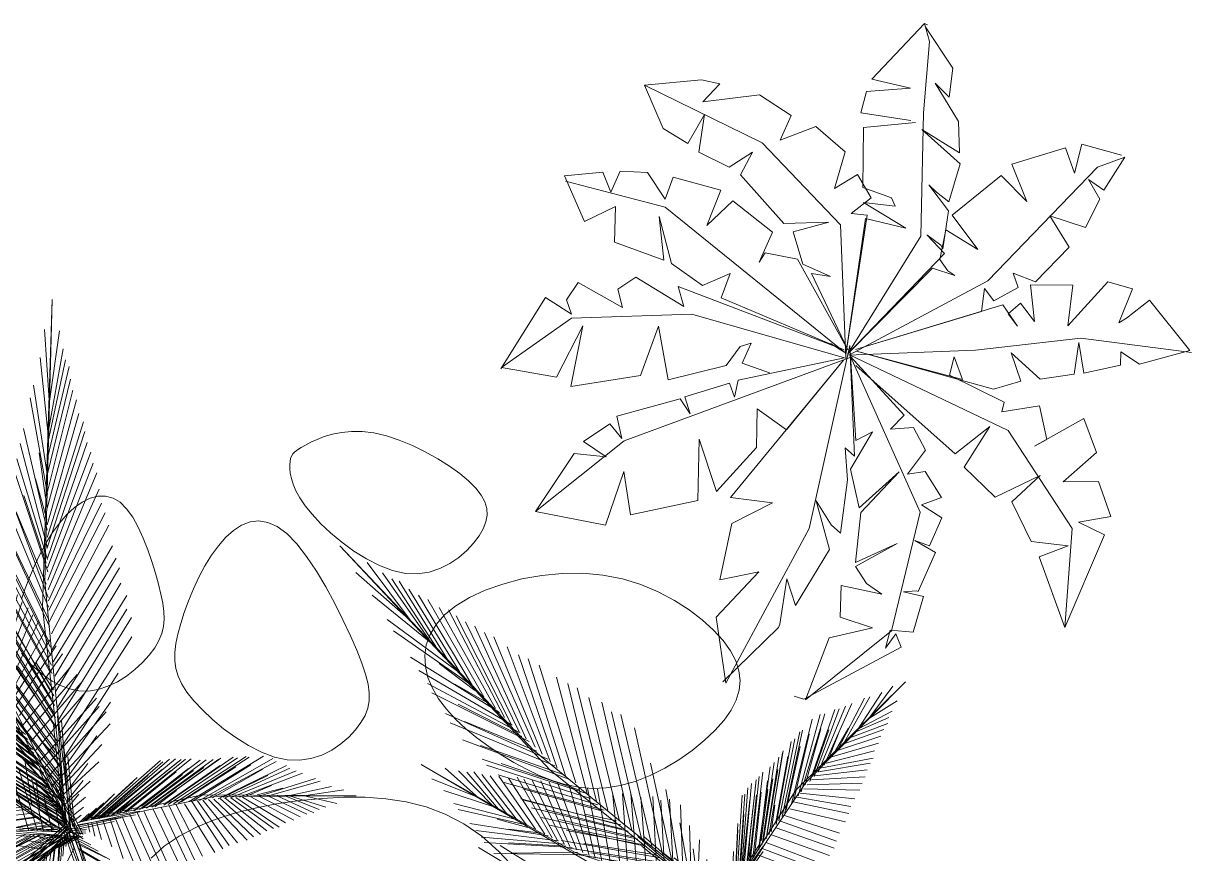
# Model space of a CAD drawing. Header units: metres. Extents: x 2 to 659295185, y -28 to 1124222152.
# Drawn here: x 658247.442 to 658248.105, y 1124116.409 to 1124116.88 of the extents above; entities that cross this region are included whole.
import ezdxf

# ---------------------------------------------------------------- set-up
doc = ezdxf.new("R2010")
doc.units = ezdxf.units.M
doc.header["$MEASUREMENT"] = 0
doc.linetypes.add('0', pattern=[0])
doc.layers.get('0').update_dxf_attribs({"linetype": 'CONTINUOUS'})
doc.layers.add('DPIC_Poligonal P5', color=34, linetype='CONTINUOUS', lineweight=50)

# ---------------------------------------------------------------- blocks, each defined once
blk = doc.blocks.new('JUNIPER1')
at = {"color": 104, "linetype": 'Continuous', "lineweight": 0}
for p, q in [((-0.0762, 0.0425), (-0.1302, 0.2314)), ((-0.067, 0.0355), (-0.1183, 0.2292)), ((-0.0245, 0.0049), (0.0159, 0.2049)), ((-0.0147, 0.0125), (0.0256, 0.2125)), ((-0.0813, 0.0432), (-0.1196, 0.1876)), ((-0.0577, 0.0286), (-0.0903, 0.1661)), ((-0.0602, 0.0338), (-0.0887, 0.1525)), ((-0.0312, 0.0038), (0.0052, 0.1544)), ((-0.0355, 0.0047), (-0.0057, 0.1374)), ((-0.0302, 0.0002), (-0.1904, 0.1095)), ((-0.0313, 0.0167), (-0.1739, 0.1214)), ((-0.0452, 0.0192), (-0.0627, 0.1048)), ((-0.0104, 0.0117), (0.0097, 0.1201)), ((-0.0091, 0.0425), (0.0994, 0.1227)), ((-0.0055, 0.0469), (0.0881, 0.1163)), ((0.0923, -0.0174), (0.1316, 0.1182)), ((0.1097, -0.0181), (0.1533, 0.1193)), ((0.126, -0.0208), (0.1681, 0.1114)), ((0.1412, -0.0221), (0.1836, 0.1122)), ((0.1612, -0.0236), (0.2043, 0.1024)), ((0.1794, -0.0246), (0.2227, 0.1012)), ((-0.0719, 0.0055), (-0.2754, 0.0829)), ((-0.0616, 0.0072), (-0.2607, 0.0877)), ((-0.0494, 0.0092), (-0.2425, 0.0882)), ((-0.0402, 0.0107), (-0.2369, 0.0941)), ((-0.0316, -0.007), (-0.1502, 0.0814)), ((-0.0501, 0.0306), (-0.0608, 0.0942)), ((0.0769, -0.016), (0.1074, 0.0909)), ((0.1969, -0.0265), (0.2376, 0.0954)), ((0.2117, -0.0274), (0.2556, 0.0898)), ((0.2299, -0.0275), (0.2829, 0.0847)), ((0.2463, -0.0308), (0.301, 0.0791)), ((-0.1167, -0.0022), (-0.3156, 0.0671)), ((-0.1046, -0.0001), (-0.301, 0.0718)), ((-0.0863, 0.0031), (-0.29, 0.0754)), ((-0.0847, 0.0026), (-0.2823, 0.0728)), ((-0.1146, 0.0062), (-0.2584, 0.0581)), ((-0.0786, 0.0113), (-0.2373, 0.0695)), ((-0.0888, 0.0027), (-0.2224, 0.0519)), ((-0.0516, 0.0066), (-0.1983, 0.0687)), ((-0.031, 0.0122), (-0.1695, 0.0738)), ((-0.0366, 0.0138), (-0.1563, 0.0667)), ((-0.0338, -0.0111), (-0.1391, 0.0645)), ((-0.0313, 0.0167), (-0.1187, 0.0742)), ((-0.0184, 0.0142), (-0.1039, 0.0542)), ((-0.0405, 0.0176), (-0.0525, 0.0745)), ((-0.036, 0.0126), (-0.0441, 0.0547)), ((-0.0183, 0.0402), (-0.0372, 0.0686)), ((-0.013, 0.0266), (0.0555, 0.0737)), ((-0.0048, 0.0355), (0.0469, 0.0681)), ((0.0661, -0.0148), (0.0843, 0.0745)), ((0.259, -0.0307), (0.3159, 0.0733)), ((0.2702, -0.0306), (0.3341, 0.0699)), ((0.2829, -0.0304), (0.3554, 0.0667)), ((0.2939, -0.0301), (0.3703, 0.0609)), ((0.308, -0.0296), (0.3854, 0.0574)), ((0.3191, -0.0292), (0.4003, 0.0516)), ((-0.0997, 0.0022), (-0.1505, 0.026)), ((-0.0819, 0.0357), (-0.1488, 0.018)), ((-0.0693, 0.0261), (-0.1172, 0.0123)), ((-0.0305, 0.018), (-0.0934, 0.0491)), ((-0.0156, 0.0161), (-0.0724, 0.0425)), ((-0.0096, 0.0158), (-0.0514, 0.0358)), ((-0.028, 0.0055), (-0.0358, 0.035)), ((-0.0005, 0.0165), (-0.0305, 0.0292)), ((-0.0156, 0.0151), (0.0183, 0.0377)), ((0.0368, -0.0111), (0.043, 0.0289)), ((0.0508, -0.0126), (0.0632, 0.0473)), ((0.3314, -0.0285), (0.4154, 0.048)), ((0.3422, -0.028), (0.4277, 0.0465)), ((0.3562, -0.0272), (0.4424, 0.0385)), ((0.3746, -0.0258), (0.4606, 0.0351)), ((0.3929, -0.0245), (0.4755, 0.0294)), ((0.4125, -0.0228), (0.4906, 0.0258)), ((-0.0089, 0.0174), (-0.1587, -0.0148)), ((-0.012, 0.0211), (-0.1522, -0.0032)), ((0.0038, 0.012), (-0.146, -0.0202)), ((0.0102, 0.0069), (-0.1077, -0.0125)), ((-0.012, 0.0211), (-0.0917, 0.0023)), ((-0.0588, 0.0185), (-0.09, 0.009)), ((0.0133, 0.0032), (-0.0886, -0.0158)), ((-0.0243, 0.0001), (-0.0734, -0.1334)), ((-0.0195, 0.001), (-0.0665, -0.1448)), ((-0.0085, 0.0093), (-0.0555, -0.1365)), ((-0.0448, 0.0018), (-0.0479, -0.0491)), ((-0.0243, 0.0001), (-0.0478, -0.0783)), ((-0.0009, 0.0123), (-0.0431, -0.0995)), ((-0.0146, 0.0078), (-0.0405, -0.0118)), ((-0.032, 0.0037), (-0.0332, -0.0334)), ((0.0039, 0.0131), (-0.0307, -0.0847)), ((-0.0218, 0.0056), (-0.0221, -0.0189)), ((-0.019, 0.0045), (0.0039, 0.0225)), ((-0.0112, 0.0003), (0.0743, -0.0067)), ((0.0176, -0.0092), (0.0196, 0.0103)), ((0.0262, -0.0099), (0.0297, 0.0195)), ((0.4309, -0.0211), (0.5059, 0.0244)), ((0.4476, -0.0195), (0.5177, 0.0185)), ((0.458, -0.0184), (0.5328, 0.0149)), ((0.4865, -0.0154), (0.5571, 0.0097)), ((-0.053, -0.0098), (-0.2416, -0.178)), ((-0.057, -0.0056), (-0.2336, -0.1528)), ((-0.0369, -0.0098), (-0.2255, -0.178)), ((-0.0289, -0.014), (-0.1774, -0.1359)), ((-0.065, -0.0225), (-0.173, -0.0159)), ((-0.0803, -0.025), (-0.1598, -0.017)), ((-0.057, -0.0056), (-0.1573, -0.0981)), ((-0.0249, -0.0182), (-0.1533, -0.1275)), ((-0.0261, -0.0207), (-0.1486, -0.1099)), ((-0.1111, -0.0084), (-0.1437, -0.1869)), ((-0.0302, -0.0248), (-0.1359, -0.102)), ((-0.0614, -0.017), (-0.1333, -0.0131)), ((-0.0927, -0.0051), (-0.1179, -0.1457)), ((-0.0538, -0.0131), (-0.1068, -0.0091)), ((-0.0216, -0.0089), (-0.0989, -0.0629)), ((-0.0798, -0.0032), (-0.0922, -0.1182)), ((-0.0308, -0.0175), (-0.0892, -0.0563)), ((-0.0425, -0.0052), (-0.0803, -0.0052)), ((-0.0217, -0.0054), (-0.073, -0.0415)), ((-0.0615, -0.001), (-0.07, -0.0782)), ((-0.0185, -0.0004), (-0.0568, -0.0266)), ((-0.0284, -0.0234), (-0.0557, -0.0582)), ((-0.0277, -0.011), (-0.0455, -0.0375)), ((-0.0343, -0.0214), (-0.0318, -0.2283)), ((-0.0343, -0.0214), (-0.0277, -0.144)), ((-0.0299, -0.021), (-0.0209, -0.2482)), ((-0.0223, -0.0098), (-0.0133, -0.2369)), ((-0.0161, -0.0065), (-0.0151, -0.1794)), ((-0.0158, -0.0161), (0.0053, -0.0286)), ((-0.004, -0.0088), (0.1219, -0.0156)), ((-0.0007, -0.0133), (0.0231, -0.03)), ((0.0061, -0.0158), (0.132, -0.0226)), ((0.0068, -0.0147), (0.04, -0.0398)), ((0.0085, -0.0195), (0.1259, -0.0305)), ((0.0085, -0.0195), (0.0756, -0.0217)), ((0.0117, -0.0163), (0.0568, -0.0497)), ((0.0142, -0.0154), (0.082, -0.0659)), ((0.024, -0.021), (0.0737, -0.0595)), ((0.0247, -0.0165), (0.1348, -0.0958)), ((0.0292, -0.0189), (0.1244, -0.0873)), ((0.0324, -0.0173), (0.1891, -0.1267)), ((0.0402, -0.0181), (0.194, -0.1232)), ((0.0422, -0.0165), (0.1589, -0.098)), ((0.0504, -0.0191), (0.2091, -0.1267)), ((0.059, -0.02), (0.2216, -0.1261)), ((0.0697, -0.0204), (0.228, -0.1195)), ((0.071, -0.0212), (0.2342, -0.1233)), ((0.0731, -0.0214), (0.18, -0.0898)), ((0.0821, -0.0234), (0.1225, -0.0534)), ((0.0864, -0.0227), (0.2435, -0.1228)), ((0.0965, -0.0235), (0.2559, -0.1221)), ((0.1023, -0.024), (0.2198, -0.0984)), ((0.12, -0.025), (0.2473, -0.1024)), ((0.3901, -0.0247), (0.5176, -0.0489)), ((0.4097, -0.023), (0.5275, -0.0419)), ((0.455, -0.0187), (0.5505, -0.0276)), ((0.4925, -0.0147), (0.5761, -0.0176)), ((-0.0924, -0.0449), (-0.3411, -0.0449)), ((-0.0808, -0.0354), (-0.2559, -0.0304)), ((-0.0879, -0.0369), (-0.2392, -0.0329)), ((-0.0371, -0.0498), (-0.2063, -0.1819)), ((-0.0294, -0.0295), (-0.2, -0.1582)), ((-0.0327, -0.0382), (-0.1976, -0.1659)), ((-0.0315, -0.0414), (-0.1587, -0.1373)), ((-0.0282, -0.0366), (-0.083, -0.1084)), ((-0.034, -0.0487), (-0.0761, -0.0998)), ((-0.0692, -0.0402), (-0.0694, -0.0835)), ((-0.0297, -0.031), (-0.0659, -0.079)), ((-0.0239, -0.0379), (0.0186, -0.066)), ((-0.0199, -0.0496), (0.0053, -0.0742)), ((-0.0192, -0.0259), (0.0123, -0.0454)), ((0.0641, -0.0261), (0.1911, -0.1071)), ((0.0942, -0.0299), (0.2092, -0.1026)), ((0.1185, -0.0253), (0.2749, -0.1168)), ((0.132, -0.0263), (0.2874, -0.1162)), ((0.1371, -0.033), (0.2332, -0.0906)), ((0.1376, -0.0277), (0.258, -0.0965)), ((0.1471, -0.0273), (0.3029, -0.1154)), ((0.1575, -0.032), (0.2805, -0.1007)), ((0.1588, -0.028), (0.3153, -0.1147)), ((0.1655, -0.028), (0.216, -0.0576)), ((0.1675, -0.0333), (0.3196, -0.1165)), ((0.1853, -0.0293), (0.3461, -0.1153)), ((0.1879, -0.0322), (0.316, -0.1006)), ((0.195, -0.0297), (0.3556, -0.1127)), ((0.2066, -0.0301), (0.3741, -0.1139)), ((0.2163, -0.0303), (0.3805, -0.1114)), ((0.2234, -0.0322), (0.3497, -0.0936)), ((0.2407, -0.0308), (0.4115, -0.1098)), ((0.2497, -0.0317), (0.3825, -0.0948)), ((0.2631, -0.0307), (0.4308, -0.1023)), ((0.2742, -0.0306), (0.4376, -0.0954)), ((0.2914, -0.0332), (0.4072, -0.0825)), ((0.3034, -0.0298), (0.4587, -0.0845)), ((0.3151, -0.032), (0.4165, -0.0673)), ((0.3176, -0.0293), (0.4655, -0.0777)), ((0.33, -0.0286), (0.4785, -0.0705)), ((0.35, -0.0275), (0.4915, -0.0633)), ((0.3626, -0.0277), (0.4212, -0.045)), ((0.3887, -0.0282), (0.4455, -0.0363)), ((-0.104, -0.0544), (-0.348, -0.0593)), ((-0.1068, -0.0606), (-0.2922, -0.0606)), ((-0.0458, -0.0732), (-0.2103, -0.2135)), ((-0.0408, -0.0595), (-0.2095, -0.197)), ((-0.0446, -0.072), (-0.2042, -0.2081)), ((-0.0491, -0.0624), (-0.1788, -0.1708)), ((-0.0467, -0.0755), (-0.1561, -0.1667)), ((-0.0281, -0.0685), (-0.1455, -0.2424)), ((-0.0281, -0.0549), (-0.1137, -0.1746)), ((-0.0306, -0.0607), (-0.1044, -0.1643)), ((-0.0981, -0.064), (-0.1017, -0.1558)), ((-0.082, -0.0511), (-0.0832, -0.1172)), ((-0.0371, -0.0707), (0.0563, -0.1389)), ((-0.0299, -0.0537), (0.0327, -0.0997)), ((-0.0196, -0.0647), (0.0184, -0.103)), ((-0.0523, -0.0906), (-0.2127, -0.2248)), ((-0.0627, -0.0962), (-0.1795, -0.1947)), ((-0.0279, -0.0999), (-0.1427, -0.2797)), ((-0.028, -0.082), (-0.1403, -0.2554)), ((-0.0257, -0.0874), (-0.1132, -0.2171)), ((-0.0517, -0.0852), (-0.0978, -0.1174)), ((-0.0482, -0.1004), (0.09, -0.2179)), ((-0.0419, -0.0828), (0.0672, -0.175)), ((-0.0196, -0.0833), (0.0322, -0.1377)), ((-0.0564, -0.1022), (-0.2159, -0.2398)), ((-0.0588, -0.1088), (-0.1783, -0.2093)), ((-0.0279, -0.115), (-0.1402, -0.3035)), ((-0.0348, -0.118), (-0.1202, -0.2672)), ((-0.0545, -0.1207), (0.0844, -0.2443)), ((-0.0195, -0.1078), (0.0585, -0.1953)), ((-0.1816, -0.1314), (-0.2214, -0.4694)), ((-0.0707, -0.1429), (-0.2191, -0.2803)), ((-0.0653, -0.1273), (-0.2159, -0.2652)), ((-0.0654, -0.1294), (-0.1913, -0.24)), ((-0.0739, -0.1488), (-0.1881, -0.2558)), ((-0.0797, -0.1454), (-0.1738, -0.2294)), ((-0.0277, -0.1361), (-0.1348, -0.3301)), ((-0.0268, -0.1345), (-0.1309, -0.3226)), ((-0.0276, -0.1398), (-0.0998, -0.2652)), ((-0.0627, -0.1386), (0.071, -0.2576)), ((-0.0201, -0.1338), (0.0961, -0.2638)), ((-0.2078, -0.1551), (-0.2536, -0.5032)), ((-0.0809, -0.1738), (-0.2263, -0.3142)), ((-0.0765, -0.1603), (-0.2231, -0.2991)), ((-0.0849, -0.1701), (-0.1998, -0.2802)), ((-0.0274, -0.1631), (-0.1329, -0.3479)), ((-0.0355, -0.1699), (-0.1119, -0.3059)), ((-0.0689, -0.156), (0.067, -0.2764)), ((-0.0288, -0.1545), (-0.0615, -0.1972)), ((-0.0202, -0.1526), (0.1203, -0.3246)), ((-0.0895, -0.1814), (-0.2296, -0.3184)), ((-0.083, -0.1817), (-0.1317, -0.2262)), ((-0.0271, -0.181), (-0.1304, -0.3718)), ((-0.0269, -0.1913), (-0.1052, -0.33)), ((-0.0836, -0.2), (0.0425, -0.3171)), ((-0.0767, -0.1789), (0.0496, -0.2959)), ((-0.0198, -0.1798), (0.1585, -0.3991)), ((-0.0906, -0.2045), (-0.2366, -0.3504)), ((-0.0941, -0.2159), (-0.2366, -0.3631)), ((-0.0947, -0.2061), (-0.2109, -0.3224)), ((-0.0263, -0.22), (-0.1209, -0.4129)), ((-0.0256, -0.2233), (-0.1064, -0.3771)), ((-0.0912, -0.2198), (0.0314, -0.3318)), ((-0.0183, -0.2115), (0.1629, -0.4408)), ((-0.0256, -0.2442), (-0.1183, -0.4368)), ((-0.0968, -0.2369), (0.0196, -0.3502)), ((-0.0335, -0.2464), (-0.0934, -0.3634)), ((-0.0195, -0.2389), (0.1549, -0.4596)), ((-0.0248, -0.2712), (-0.1152, -0.4665)), ((-0.1114, -0.2761), (-0.0065, -0.3984)), ((-0.1027, -0.2584), (0.0053, -0.38)), ((-0.0266, -0.2531), (-0.0974, -0.4034)), ((-0.019, -0.2658), (0.1581, -0.4894)), ((-0.1153, -0.2913), (-0.0176, -0.4131)), ((-0.0295, -0.3028), (-0.1143, -0.4965)), ((-0.024, -0.2922), (-0.1126, -0.4903)), ((-0.0293, -0.2855), (-0.0996, -0.4407)), ((-0.018, -0.3015), (0.1485, -0.5174)), ((-0.12, -0.3094), (-0.2432, -0.4693)), ((-0.1283, -0.3284), (-0.2193, -0.44)), ((-0.1225, -0.3197), (-0.0374, -0.4565)), ((-0.1187, -0.3047), (-0.0271, -0.4329)), ((-0.0231, -0.3047), (-0.0537, -0.367)), ((-0.1282, -0.3444), (-0.2377, -0.5001)), ((-0.1295, -0.35), (-0.0572, -0.4873)), ((-0.1256, -0.333), (-0.0485, -0.4712)), ((-0.022, -0.3402), (-0.109, -0.5471)), ((-0.0253, -0.3419), (-0.0945, -0.5069)), ((-0.0168, -0.3342), (0.1495, -0.5504)), ((-0.1321, -0.3615), (-0.2322, -0.5117)), ((-0.1353, -0.3766), (-0.2283, -0.531)), ((-0.1343, -0.3571), (-0.2053, -0.459)), ((-0.1356, -0.3784), (-0.0769, -0.518)), ((-0.1325, -0.3633), (-0.0682, -0.502)), ((-0.0211, -0.358), (-0.1043, -0.5677)), ((-0.02, -0.379), (-0.1033, -0.6007)), ((-0.0168, -0.3649), (0.1443, -0.572)), ((-0.1403, -0.4009), (-0.2244, -0.5502)), ((-0.1384, -0.3914), (-0.0825, -0.5317)), ((-0.0189, -0.3969), (-0.0992, -0.6154)), ((-0.0158, -0.3915), (0.1397, -0.5995)), ((-0.1445, -0.4157), (-0.182, -0.4762)), ((-0.1419, -0.4085), (-0.0959, -0.545)), ((-0.0203, -0.4082), (-0.0808, -0.5772)), ((-0.0134, -0.4253), (0.137, -0.6449)), ((-0.1498, -0.4499), (-0.2166, -0.5886)), ((-0.1532, -0.4465), (-0.1801, -0.5096)), ((-0.1504, -0.4534), (-0.1165, -0.5795)), ((-0.1462, -0.4309), (-0.1054, -0.5648)), ((-0.0161, -0.4418), (-0.0928, -0.6749)), ((-0.0153, -0.4522), (0.1324, -0.6724)), ((-0.1541, -0.4741), (-0.2119, -0.6041)), ((-0.1547, -0.4776), (-0.1252, -0.5956)), ((-0.016, -0.4576), (-0.0778, -0.6369)), ((-0.0134, -0.4761), (0.1271, -0.694)), ((-0.1586, -0.5002), (-0.1315, -0.613)), ((-0.0128, -0.4836), (-0.0805, -0.7188)), ((-0.0111, -0.5045), (-0.0708, -0.7389)), ((-0.0117, -0.497), (0.1253, -0.7242)), ((-0.1635, -0.53), (-0.2033, -0.6387)), ((-0.162, -0.5209), (-0.1418, -0.624)), ((-0.0097, -0.5208), (0.1242, -0.7604)), ((-0.1641, -0.5337), (-0.1505, -0.64)), ((-0.0121, -0.5337), (-0.0587, -0.6962)), ((-0.0077, -0.5417), (0.1189, -0.782)), ((-0.1708, -0.5766), (-0.2002, -0.6744)), ((-0.1696, -0.5692), (-0.164, -0.666)), ((-0.006, -0.5596), (-0.054, -0.7899)), ((-0.0072, -0.5791), (-0.038, -0.7299)), ((-0.0052, -0.5685), (0.1165, -0.8063)), ((-0.0034, -0.5866), (-0.0443, -0.81)), ((-0.0031, -0.5894), (0.1113, -0.8279)), ((-0.0008, -0.6104), (-0.0333, -0.842)), ((-0.0005, -0.6132), (0.1088, -0.8522)), ((0.0034, -0.649), (-0.0223, -0.874)), ((0.0017, -0.6339), (0.1086, -0.8732)), ((0.0049, -0.6721), (-0.0089, -0.7627)), ((0.0047, -0.6609), (0.1005, -0.8921)), ((0.009, -0.6965), (0.0987, -0.9223)), ((0.0126, -0.7266), (-0.0004, -0.9381)), ((0.0079, -0.7203), (0.0055, -0.8173)), ((0.0133, -0.7321), (0.0935, -0.9439)), ((0.0175, -0.765), (0.01, -0.9641)), ((0.0182, -0.7705), (0.091, -0.9682)), ((0.0229, -0.8065), (0.0914, -0.9952)), ((0.0273, -0.8393), (0.0855, -1.0109)), ((0.0293, -0.8539), (0.0313, -1.0222)), ((0.0301, -0.8598), (0.0831, -1.0352)), ((0.038, -0.9162), (0.0798, -1.0746)), ((0.0397, -0.928), (0.0477, -1.0808))]:
    blk.add_line(p, q, dxfattribs=at)
at = {"color": 100, "linetype": 'Continuous', "lineweight": 0}
for p, q in [((-0.0104, 0.0117), (0.0318, 0.1922)), ((-0.0335, 0.0127), (-0.1937, 0.122)), ((-0.0128, 0.0213), (0.0326, 0.0529)), ((-0.0117, -0.0061), (-0.0087, -0.1578)), ((-0.0089, -0.0034), (0.0898, -0.0134))]:
    blk.add_line(p, q, dxfattribs=at)
for points in [[(0.1296, 1.017), (0.0822, 0.4677), (0.0305, 0.2388), (-0.0283, -0.0013)], [(0.1296, 1.017), (0.0817, 0.4163), (-0.0198, -0.0013)], [(-0.8581, 0.5026), (-0.3518, 0.2486), (-0.0232, 0.0028)], [(-0.8581, 0.5026), (-0.3964, 0.2667), (-0.2149, 0.136), (-0.0261, -0.0058)], [(-0.9375, -0.9), (-0.45, -0.3375), (-0.0375, 0)], [(-0.7117, -0.1912), (-0.3241, -0.0354), (0.0034, 0.0178)], [(-0.7117, -0.1912), (-0.3542, -0.0517), (-0.178, -0.0193), (0.0107, 0.0109)], [(-0.1903, -0.712), (-0.1323, -0.3326), (-0.0723, -0.1638), (-0.0041, 0.0147)], [(-0.1903, -0.712), (-0.1314, -0.2984), (-0.0137, 0.0118)], [(-0.9375, -0.9), (-0.4878, -0.3885), (-0.266, -0.2003), (-0.0283, -0.0067)], [(0.0715, -1.1438), (-0.0263, -0.4843), (-0.0283, -0.0046)], [(0.0715, -1.1438), (-0.0145, -0.5396), (-0.0194, -0.2779), (-0.0201, -0.0019)], [(0.6008, -0.0017), (0.296, -0.0356), (0.1483, -0.0232), (-0.0096, -0.0064)], [(0.6008, -0.0017), (0.27, -0.042), (-0.004, -0.0135)]]:
    blk.add_lwpolyline(points, dxfattribs=at)
blk = doc.blocks.new('PIEDRA5')
at = {"color": 42, "linetype": '0', "lineweight": 0}
for points in [[(-0.5365, -0.2948), (-0.4992, -0.2885), (-0.4613, -0.2765), (-0.423, -0.2594), (-0.3848, -0.2377), (-0.347, -0.2123), (-0.3099, -0.1836), (-0.2737, -0.1524), (-0.239, -0.1192), (-0.2059, -0.0848), (-0.1749, -0.0496), (-0.1463, -0.0135), (-0.1208, 0.0238), (-0.0988, 0.0625), (-0.0807, 0.1029), (-0.0671, 0.1452), (-0.0585, 0.1897), (-0.0554, 0.2367), (-0.058, 0.2862), (-0.0659, 0.3373)], [(-0.3631, -0.7895), (-0.3667, -0.775), (-0.3693, -0.7583), (-0.3709, -0.7398), (-0.371, -0.7202), (-0.3693, -0.7), (-0.3654, -0.6798), (-0.359, -0.6602), (-0.3499, -0.6417), (-0.3375, -0.625), (-0.3218, -0.6105), (-0.3033, -0.5984), (-0.2828, -0.5885), (-0.2609, -0.5807), (-0.2385, -0.5752), (-0.2162, -0.5717), (-0.1948, -0.5703), (-0.175, -0.5708), (-0.1573, -0.5734), (-0.1416, -0.5779), (-0.1273, -0.5845), (-0.1141, -0.5932), (-0.1014, -0.6041), (-0.0889, -0.6171), (-0.076, -0.6324), (-0.0625, -0.65), (-0.048, -0.6698), (-0.033, -0.6914), (-0.0183, -0.7142), (-0.0047, -0.7375), (0.0072, -0.7608), (0.0166, -0.7836), (0.0228, -0.8052), (0.025, -0.825), (0.0227, -0.8426), (0.0161, -0.8578), (0.0057, -0.8707), (-0.0083, -0.8813), (-0.0255, -0.8895), (-0.0453, -0.8953), (-0.0675, -0.8988), (-0.0917, -0.9), (-0.1174, -0.8989), (-0.144, -0.8958), (-0.1711, -0.891), (-0.1979, -0.8849), (-0.224, -0.8778), (-0.2487, -0.8701), (-0.2715, -0.8621)]]:
    blk.add_lwpolyline(points, dxfattribs=at)
for points in [[(0.1125, 0.1917), (0.1178, 0.2225), (0.1247, 0.2524), (0.1334, 0.2812), (0.1443, 0.3089), (0.1577, 0.3351), (0.174, 0.3598), (0.1936, 0.3829), (0.2167, 0.4042), (0.2435, 0.4235), (0.2733, 0.4407), (0.3053, 0.4557), (0.3385, 0.4682), (0.3722, 0.4783), (0.4053, 0.4856), (0.4371, 0.4901), (0.4667, 0.4917), (0.4932, 0.4901), (0.5168, 0.4853), (0.5374, 0.4772), (0.5552, 0.4656), (0.5703, 0.4506), (0.5827, 0.4319), (0.5926, 0.4095), (0.6, 0.3833), (0.605, 0.3534), (0.6074, 0.3202), (0.6069, 0.2845), (0.6031, 0.2469), (0.5958, 0.2081), (0.5848, 0.1689), (0.5696, 0.1298), (0.55, 0.0917), (0.5259, 0.055), (0.498, 0.0204), (0.4672, -0.0116), (0.4344, -0.0406), (0.4003, -0.0661), (0.366, -0.0876), (0.3323, -0.1046), (0.3, -0.1167), (0.2699, -0.1234), (0.2423, -0.1249), (0.217, -0.1217), (0.1943, -0.1141), (0.1741, -0.1023), (0.1564, -0.0868), (0.1415, -0.0678), (0.1292, -0.0458), (0.1196, -0.0211), (0.1125, 0.0059), (0.1078, 0.0348), (0.1052, 0.0651), (0.1046, 0.0964), (0.1057, 0.1282), (0.1084, 0.1601)], [(-0.1875, -0.1958), (-0.1718, -0.1745), (-0.1533, -0.1572), (-0.1328, -0.1435), (-0.1109, -0.1333), (-0.0885, -0.1263), (-0.0662, -0.122), (-0.0448, -0.1203), (-0.025, -0.1208), (-0.0073, -0.1234), (0.0085, -0.1283), (0.0229, -0.1358), (0.0365, -0.1464), (0.0496, -0.1602), (0.0629, -0.1777), (0.0767, -0.1992), (0.0917, -0.225), (0.1079, -0.2553), (0.1249, -0.2891), (0.1418, -0.3252), (0.1578, -0.3625), (0.172, -0.3998), (0.1837, -0.4359), (0.1919, -0.4697), (0.1958, -0.5), (0.1949, -0.5258), (0.1894, -0.5473), (0.1796, -0.5646), (0.1661, -0.5781), (0.1493, -0.5881), (0.1296, -0.5949), (0.1075, -0.5988), (0.0833, -0.6), (0.0576, -0.5989), (0.0309, -0.5957), (0.0037, -0.5908), (-0.0234, -0.5844), (-0.05, -0.5768), (-0.0755, -0.5684), (-0.0992, -0.5593), (-0.1208, -0.55), (-0.1398, -0.5405), (-0.1562, -0.5306), (-0.1703, -0.5197), (-0.1823, -0.5073), (-0.1923, -0.493), (-0.2005, -0.4762), (-0.2072, -0.4565), (-0.2125, -0.4333), (-0.2166, -0.4066), (-0.2191, -0.3769), (-0.22, -0.3454), (-0.2188, -0.313), (-0.2152, -0.2809), (-0.209, -0.2499), (-0.1999, -0.2212)], [(0.2875, -0.2458), (0.3032, -0.2245), (0.3217, -0.2072), (0.3422, -0.1935), (0.3641, -0.1833), (0.3865, -0.1763), (0.4088, -0.172), (0.4302, -0.1703), (0.45, -0.1708), (0.4676, -0.1734), (0.4829, -0.1781), (0.4959, -0.1852), (0.5068, -0.1948), (0.5155, -0.2071), (0.5221, -0.2224), (0.5266, -0.2408), (0.5292, -0.2625), (0.5298, -0.2875), (0.5285, -0.3152), (0.5253, -0.3447), (0.5203, -0.375), (0.5136, -0.4053), (0.5051, -0.4348), (0.495, -0.4625), (0.4833, -0.4875), (0.4701, -0.5092), (0.4558, -0.5277), (0.4408, -0.5433), (0.4255, -0.5563), (0.4105, -0.5668), (0.396, -0.5754), (0.3827, -0.5822), (0.3708, -0.5875), (0.3608, -0.5916), (0.3524, -0.5945), (0.3453, -0.5963), (0.3391, -0.5969), (0.3334, -0.5963), (0.3281, -0.5945), (0.3226, -0.5916), (0.3167, -0.5875), (0.3101, -0.5822), (0.3029, -0.5753), (0.2955, -0.5666), (0.288, -0.5557), (0.2807, -0.5423), (0.2739, -0.526), (0.2677, -0.5064), (0.2625, -0.4833), (0.2584, -0.4566), (0.2559, -0.4269), (0.255, -0.3954), (0.2562, -0.363), (0.2598, -0.3309), (0.266, -0.2999), (0.2751, -0.2712)]]:
    blk.add_lwpolyline(points, close=True, dxfattribs=at)

msp = doc.modelspace()

# ---------------------------------------------------------------- linework, layer by layer
at = {"layer": 'DPIC_Poligonal P5', "color": 3, "lineweight": 0}
for p, q in [((658247.95348, 1124116.88012), (658247.92366, 1124116.84847)), ((658247.95348, 1124116.88012), (658247.95524, 1124116.87934)), ((658247.95624, 1124116.86976), (658247.95348, 1124116.88012)), ((658247.95394, 1124116.87841), (658247.96952, 1124116.85473)), ((658247.95299, 1124116.82935), (658247.95624, 1124116.86976)), ((658247.92366, 1124116.84847), (658247.94554, 1124116.84332)), ((658247.96952, 1124116.85473), (658247.96741, 1124116.83816)), ((658247.79441, 1124116.84509), (658247.82684, 1124116.84812)), ((658247.79441, 1124116.84509), (658247.80511, 1124116.82049)), ((658247.86133, 1124116.81224), (658247.79441, 1124116.84509)), ((658247.82684, 1124116.84812), (658247.83734, 1124116.84573)), ((658247.83734, 1124116.84573), (658247.82759, 1124116.83561)), ((658247.94554, 1124116.84332), (658247.92055, 1124116.84148)), ((658247.95945, 1124116.84626), (658247.97283, 1124116.82434)), ((658247.96741, 1124116.83816), (658247.95945, 1124116.84626)), ((658247.82759, 1124116.83561), (658247.85981, 1124116.83956)), ((658247.85981, 1124116.83956), (658247.8777, 1124116.8278)), ((658247.92055, 1124116.84148), (658247.91723, 1124116.82926)), ((658247.81918, 1124116.81195), (658247.82856, 1124116.82833)), ((658247.82856, 1124116.82833), (658247.82535, 1124116.80693)), ((658247.91723, 1124116.82926), (658247.94578, 1124116.82495)), ((658247.9513, 1124116.75933), (658247.95299, 1124116.82935)), ((658247.8777, 1124116.8278), (658247.87149, 1124116.81382)), ((658247.91879, 1124116.82096), (658247.94841, 1124116.82378)), ((658247.97283, 1124116.82434), (658247.97335, 1124116.80661)), ((658247.80511, 1124116.82049), (658247.81918, 1124116.81195)), ((658247.87149, 1124116.81382), (658247.89174, 1124116.82156)), ((658247.89174, 1124116.82156), (658247.9085, 1124116.80727)), ((658247.91837, 1124116.7869), (658247.91879, 1124116.82096)), ((658247.95195, 1124116.81992), (658247.97373, 1124116.80035)), ((658247.97335, 1124116.80661), (658247.95195, 1124116.81992)), ((658247.90585, 1124116.76583), (658247.86133, 1124116.81224)), ((658248.00309, 1124116.80024), (658248.0335, 1124116.80956)), ((658248.0335, 1124116.80956), (658248.03864, 1124116.7951)), ((658248.03864, 1124116.7951), (658248.04278, 1124116.81152)), ((658248.04278, 1124116.81152), (658248.06525, 1124116.80534)), ((658247.82535, 1124116.80693), (658247.84262, 1124116.79849)), ((658247.84262, 1124116.79849), (658247.85588, 1124116.80706)), ((658247.85588, 1124116.80706), (658247.84907, 1124116.7941)), ((658247.9085, 1124116.80727), (658247.90238, 1124116.7864)), ((658248.05168, 1124116.79844), (658248.06721, 1124116.80411)), ((658248.06721, 1124116.80411), (658248.05534, 1124116.7854)), ((658247.7491, 1124116.79359), (658247.77075, 1124116.79562)), ((658247.77535, 1124116.78425), (658247.77075, 1124116.79562)), ((658247.78071, 1124116.79632), (658247.77535, 1124116.78425)), ((658247.79613, 1124116.79556), (658247.78071, 1124116.79632)), ((658247.80622, 1124116.78042), (658247.79613, 1124116.79556)), ((658247.97373, 1124116.80035), (658247.96732, 1124116.77885)), ((658247.98943, 1124116.73402), (658248.05168, 1124116.79844)), ((658248.01152, 1124116.779), (658248.00309, 1124116.80024)), ((658247.7491, 1124116.79359), (658247.7604, 1124116.76761)), ((658247.80628, 1124116.77583), (658247.74965, 1124116.7906)), ((658247.81071, 1124116.79289), (658247.80622, 1124116.78042)), ((658247.83785, 1124116.78539), (658247.81071, 1124116.79289)), ((658247.84907, 1124116.7941), (658247.87357, 1124116.76648)), ((658247.90238, 1124116.7864), (658247.91536, 1124116.79433)), ((658247.91536, 1124116.79433), (658247.9231, 1124116.781)), ((658247.95586, 1124116.78851), (658247.9671, 1124116.77362)), ((658247.96027, 1124116.78426), (658247.95586, 1124116.78851)), ((658247.96917, 1124116.77118), (658247.99707, 1124116.79378)), ((658247.99707, 1124116.79378), (658248.01152, 1124116.779)), ((658248.04653, 1124116.79159), (658248.05308, 1124116.78031)), ((658248.05534, 1124116.7854), (658248.04653, 1124116.79159)), ((658247.82997, 1124116.7653), (658247.83785, 1124116.78539)), ((658247.93473, 1124116.78116), (658247.91837, 1124116.7869)), ((658247.96732, 1124116.77885), (658247.96027, 1124116.78426)), ((658247.7604, 1124116.76761), (658247.77807, 1124116.77619)), ((658247.77807, 1124116.77619), (658247.77747, 1124116.75591)), ((658247.90827, 1124116.69323), (658247.80628, 1124116.77583)), ((658247.84461, 1124116.77934), (658247.82997, 1124116.7653)), ((658247.86724, 1124116.76168), (658247.84461, 1124116.77934)), ((658247.9231, 1124116.781), (658247.91187, 1124116.77229)), ((658247.94281, 1124116.76387), (658247.91877, 1124116.77835)), ((658247.91877, 1124116.77835), (658247.93682, 1124116.77642)), ((658247.93682, 1124116.77642), (658247.93473, 1124116.78116)), ((658248.05308, 1124116.78031), (658248.04486, 1124116.76418)), ((658247.80286, 1124116.7705), (658247.8099, 1124116.74378)), ((658247.80551, 1124116.74573), (658247.80286, 1124116.7705)), ((658247.9209, 1124116.77132), (658247.90886, 1124116.6922)), ((658247.90886, 1124116.6922), (658247.92005, 1124116.76941)), ((658247.91187, 1124116.77229), (658247.9209, 1124116.77132)), ((658247.91187, 1124116.77229), (658247.91187, 1124116.77229)), ((658247.92005, 1124116.76941), (658247.94281, 1124116.76387)), ((658247.9671, 1124116.77362), (658247.96389, 1124116.75222)), ((658247.98367, 1124116.7518), (658247.96917, 1124116.77118)), ((658248.04486, 1124116.76418), (658248.02471, 1124116.77085)), ((658248.02471, 1124116.77085), (658248.0357, 1124116.75303)), ((658247.87357, 1124116.76648), (658247.89915, 1124116.76729)), ((658247.89915, 1124116.76729), (658247.87886, 1124116.76184)), ((658247.90889, 1124116.68991), (658247.90585, 1124116.76583)), ((658247.96223, 1124116.74611), (658247.9655, 1124116.76292)), ((658247.9655, 1124116.76292), (658247.98367, 1124116.7518)), ((658247.77747, 1124116.75591), (658247.80551, 1124116.74573)), ((658247.85961, 1124116.74452), (658247.86724, 1124116.76168)), ((658247.87886, 1124116.76184), (658247.88434, 1124116.74343)), ((658247.91002, 1124116.69245), (658247.9513, 1124116.75933)), ((658247.95478, 1124116.76007), (658247.9648, 1124116.74953)), ((658247.9627, 1124116.75427), (658247.95478, 1124116.76007)), ((658247.86303, 1124116.74985), (658247.85961, 1124116.74452)), ((658247.8814, 1124116.74626), (658247.86303, 1124116.74985)), ((658247.9648, 1124116.74953), (658247.91002, 1124116.69245)), ((658247.96389, 1124116.75222), (658247.9627, 1124116.75427)), ((658248.0357, 1124116.75303), (658248.01648, 1124116.73342)), ((658247.8099, 1124116.74378), (658247.82751, 1124116.73139)), ((658247.90999, 1124116.69474), (658247.8814, 1124116.74626)), ((658247.88434, 1124116.74343), (658247.90014, 1124116.73641)), ((658247.96668, 1124116.73956), (658247.96223, 1124116.74611)), ((658247.78965, 1124116.73604), (658247.77927, 1124116.72924)), ((658247.81691, 1124116.71936), (658247.78965, 1124116.73604)), ((658247.82751, 1124116.73139), (658247.84312, 1124116.73815)), ((658247.84312, 1124116.73815), (658247.83807, 1124116.72442)), ((658247.88935, 1124116.73816), (658247.90999, 1124116.69474)), ((658247.90014, 1124116.73641), (658247.88935, 1124116.73816)), ((658247.91002, 1124116.69245), (658247.95793, 1124116.74117)), ((658247.95793, 1124116.74117), (658247.97078, 1124116.73698)), ((658247.97078, 1124116.73698), (658247.96668, 1124116.73956)), ((658248.01648, 1124116.73342), (658248.00391, 1124116.73824)), ((658248.00391, 1124116.73824), (658248.00664, 1124116.73018)), ((658247.75683, 1124116.73312), (658247.75028, 1124116.7231)), ((658247.78203, 1124116.71888), (658247.75683, 1124116.73312)), ((658247.77927, 1124116.72924), (658247.78203, 1124116.71888)), ((658247.90795, 1124116.69489), (658247.81356, 1124116.73074)), ((658247.81356, 1124116.73074), (658247.81691, 1124116.71936)), ((658247.9109, 1124116.69206), (658247.98943, 1124116.73402)), ((658247.98745, 1124116.72957), (658247.98588, 1124116.71657)), ((658247.99278, 1124116.72264), (658247.98745, 1124116.72957)), ((658248.00664, 1124116.73018), (658247.99278, 1124116.72264)), ((658248.01591, 1124116.71084), (658248.0136, 1124116.73165)), ((658248.0136, 1124116.73165), (658248.03773, 1124116.73158)), ((658248.03484, 1124116.70852), (658248.05748, 1124116.73346)), ((658248.03773, 1124116.73158), (658248.03484, 1124116.70852)), ((658248.05748, 1124116.73346), (658248.07149, 1124116.72952)), ((658248.07149, 1124116.72952), (658248.06389, 1124116.71007)), ((658247.73834, 1124116.7246), (658247.71299, 1124116.68411)), ((658247.753, 1124116.71504), (658247.73834, 1124116.7246)), ((658247.75028, 1124116.7231), (658247.753, 1124116.71504)), ((658247.83807, 1124116.72442), (658247.90795, 1124116.69489)), ((658248.06822, 1124116.71271), (658248.08117, 1124116.72294)), ((658248.08117, 1124116.72294), (658248.10422, 1124116.69443)), ((658247.91435, 1124116.69509), (658247.99804, 1124116.7203)), ((658247.98588, 1124116.71657), (658247.91435, 1124116.69509)), ((658247.99804, 1124116.7203), (658248.00634, 1124116.70824)), ((658248.00102, 1124116.71517), (658248.00792, 1124116.72124)), ((658248.00792, 1124116.72124), (658248.01591, 1124116.71084)), ((658247.75303, 1124116.71274), (658247.71328, 1124116.68475)), ((658247.82133, 1124116.71512), (658247.75303, 1124116.71274)), ((658247.90801, 1124116.6903), (658247.82133, 1124116.71512)), ((658248.00634, 1124116.70824), (658248.00102, 1124116.71517)), ((658248.06389, 1124116.71007), (658248.06822, 1124116.71271)), ((658247.74446, 1124116.67926), (658247.75949, 1124116.70835)), ((658247.75949, 1124116.70835), (658247.75267, 1124116.67409)), ((658247.79213, 1124116.68015), (658247.80252, 1124116.70825)), ((658247.80252, 1124116.70825), (658247.80787, 1124116.67772)), ((658247.84091, 1124116.68587), (658247.8489, 1124116.69678)), ((658247.8489, 1124116.69678), (658247.85498, 1124116.69864)), ((658247.85498, 1124116.69864), (658247.8499, 1124116.6872)), ((658247.88807, 1124116.59339), (658247.91112, 1124116.69729)), ((658247.90006, 1124116.6984), (658247.90827, 1124116.69323)), ((658247.91112, 1124116.69729), (658247.91445, 1124116.6433)), ((658247.91112, 1124116.69729), (658247.91369, 1124116.63451)), ((658247.98239, 1124116.69453), (658248.0422, 1124116.70144)), ((658248.04107, 1124116.6989), (658248.0384, 1124116.68106)), ((658248.04391, 1124116.68166), (658248.04107, 1124116.6989)), ((658248.0422, 1124116.70144), (658248.10515, 1124116.69335)), ((658247.91121, 1124116.6904), (658247.78303, 1124116.6431)), ((658247.90745, 1124116.68903), (658247.84335, 1124116.61097)), ((658247.8477, 1124116.67752), (658247.90801, 1124116.6903)), ((658247.87512, 1124116.64936), (658247.90745, 1124116.68903)), ((658247.90974, 1124116.69181), (658247.98239, 1124116.69453)), ((658247.9109, 1124116.69206), (658248.00102, 1124116.64897)), ((658247.95104, 1124116.60269), (658247.91149, 1124116.69103)), ((658247.91149, 1124116.69103), (658247.94188, 1124116.65775)), ((658247.91494, 1124116.69407), (658247.97505, 1124116.67801)), ((658247.99257, 1124116.67251), (658247.91494, 1124116.69407)), ((658247.97023, 1124116.69081), (658247.96775, 1124116.6805)), ((658247.97505, 1124116.67801), (658247.97023, 1124116.69081)), ((658248.00277, 1124116.69309), (658248.00821, 1124116.67697)), ((658248.01924, 1124116.67816), (658248.00277, 1124116.69309)), ((658248.06498, 1124116.6936), (658248.06479, 1124116.68608)), ((658248.07554, 1124116.68663), (658248.06498, 1124116.6936)), ((658248.10422, 1124116.69443), (658248.07554, 1124116.68663)), ((658247.71328, 1124116.68475), (658247.74446, 1124116.67926)), ((658247.80787, 1124116.67772), (658247.84091, 1124116.68587)), ((658247.8499, 1124116.6872), (658247.86538, 1124116.68184)), ((658247.97096, 1124116.63569), (658247.91447, 1124116.68591)), ((658248.06479, 1124116.68608), (658248.04391, 1124116.68166)), ((658247.75267, 1124116.67409), (658247.79213, 1124116.68015)), ((658247.8173, 1124116.66821), (658247.84278, 1124116.67591)), ((658247.84278, 1124116.67591), (658247.84551, 1124116.66785)), ((658247.84551, 1124116.66785), (658247.8477, 1124116.67752)), ((658247.96775, 1124116.6805), (658247.99877, 1124116.66519)), ((658248.00821, 1124116.67697), (658247.99257, 1124116.67251)), ((658248.0384, 1124116.68106), (658248.01924, 1124116.67816)), ((658247.77877, 1124116.65717), (658247.81469, 1124116.66708)), ((658247.81469, 1124116.66708), (658247.82033, 1124116.65849)), ((658247.82033, 1124116.65849), (658247.8173, 1124116.66821)), ((658247.99877, 1124116.66519), (658247.99739, 1124116.65971)), ((658247.99739, 1124116.65971), (658248.01886, 1124116.66311)), ((658248.01886, 1124116.66311), (658248.0229, 1124116.64382)), ((658247.78155, 1124116.64452), (658247.77877, 1124116.65717)), ((658247.85809, 1124116.63943), (658247.85838, 1124116.66136)), ((658247.85838, 1124116.66136), (658247.87512, 1124116.64936)), ((658247.94188, 1124116.65775), (658247.93414, 1124116.64977)), ((658247.75977, 1124116.64278), (658247.77476, 1124116.65287)), ((658247.77476, 1124116.65287), (658247.78155, 1124116.64452)), ((658247.93414, 1124116.64977), (658247.94721, 1124116.65081)), ((658247.94721, 1124116.65081), (658247.95406, 1124116.63787)), ((658247.99052, 1124116.65135), (658247.97096, 1124116.63569)), ((658247.976, 1124116.62813), (658247.99052, 1124116.65135)), ((658248.01597, 1124116.64005), (658248.04396, 1124116.65576)), ((658248.04396, 1124116.65576), (658248.0512, 1124116.63657)), ((658247.78303, 1124116.6431), (658247.73267, 1124116.60308)), ((658247.77268, 1124116.634), (658247.75977, 1124116.64278)), ((658247.82476, 1124116.60934), (658247.82547, 1124116.64403)), ((658247.82547, 1124116.64403), (658247.83545, 1124116.61448)), ((658247.92398, 1124116.6482), (658247.91146, 1124116.62713)), ((658247.91445, 1124116.6433), (658247.92398, 1124116.6482)), ((658248.00102, 1124116.64897), (658248.03723, 1124116.59331)), ((658248.0229, 1124116.64382), (658248.01597, 1124116.64005)), ((658247.73267, 1124116.60308), (658247.75463, 1124116.63594)), ((658247.75463, 1124116.63594), (658247.77268, 1124116.634)), ((658247.83545, 1124116.61448), (658247.85809, 1124116.63943)), ((658247.91369, 1124116.63451), (658247.9084, 1124116.63914)), ((658247.9084, 1124116.63914), (658247.9098, 1124116.62102)), ((658247.95406, 1124116.63787), (658247.94378, 1124116.62418)), ((658248.0512, 1124116.63657), (658248.03223, 1124116.61989)), ((658247.77232, 1124116.59536), (658247.78268, 1124116.62576)), ((658247.78268, 1124116.62576), (658247.78649, 1124116.60123)), ((658247.91146, 1124116.62713), (658247.91641, 1124116.60514)), ((658247.91641, 1124116.60514), (658247.93911, 1124116.6255)), ((658247.93911, 1124116.6255), (658247.91731, 1124116.60246)), ((658247.94378, 1124116.62418), (658247.95393, 1124116.62576)), ((658247.95393, 1124116.62576), (658247.96314, 1124116.61101)), ((658247.99367, 1124116.61114), (658247.976, 1124116.62813)), ((658248.0191, 1124116.62344), (658247.99367, 1124116.61114)), ((658248.00301, 1124116.60852), (658248.0191, 1124116.62344)), ((658247.9098, 1124116.62102), (658247.90584, 1124116.59082)), ((658248.03223, 1124116.61989), (658248.05229, 1124116.6201)), ((658248.05229, 1124116.6201), (658248.05924, 1124116.60027)), ((658247.84335, 1124116.61097), (658247.86723, 1124116.60797)), ((658247.96314, 1124116.61101), (658247.95186, 1124116.6069)), ((658247.73267, 1124116.60308), (658247.77232, 1124116.59536)), ((658247.78649, 1124116.60123), (658247.82476, 1124116.60934)), ((658247.86723, 1124116.60797), (658247.84413, 1124116.59617)), ((658247.89193, 1124116.60917), (658247.89957, 1124116.58143)), ((658247.90054, 1124116.59545), (658247.89193, 1124116.60917)), ((658247.95186, 1124116.6069), (658247.96329, 1124116.59953)), ((658248.01406, 1124116.5861), (658248.00301, 1124116.60852)), ((658247.84413, 1124116.59617), (658247.83728, 1124116.56421)), ((658247.91731, 1124116.60246), (658247.9142, 1124116.57417)), ((658247.93477, 1124116.53535), (658247.95104, 1124116.60269)), ((658247.96329, 1124116.59953), (658247.95623, 1124116.58364)), ((658248.05924, 1124116.60027), (658248.04096, 1124116.59698)), ((658248.04096, 1124116.59698), (658248.0556, 1124116.58972)), ((658247.84067, 1124116.50563), (658247.88807, 1124116.59339)), ((658247.90584, 1124116.59082), (658247.90054, 1124116.59545)), ((658248.03723, 1124116.59331), (658248.0331, 1124116.53715)), ((658248.0556, 1124116.58972), (658248.0331, 1124116.53715)), ((658247.9142, 1124116.57417), (658247.9379, 1124116.58494)), ((658247.9379, 1124116.58494), (658247.91423, 1124116.57187)), ((658247.95623, 1124116.58364), (658247.94806, 1124116.58652)), ((658247.94806, 1124116.58652), (658247.95977, 1124116.57979)), ((658248.03503, 1124116.58364), (658248.01406, 1124116.5861)), ((658248.01854, 1124116.57726), (658248.03503, 1124116.58364)), ((658247.89957, 1124116.58143), (658247.88021, 1124116.5497)), ((658247.95977, 1124116.57979), (658247.94989, 1124116.55755)), ((658248.0331, 1124116.53715), (658248.01854, 1124116.57726)), ((658247.91423, 1124116.57187), (658247.92046, 1124116.56225)), ((658247.85932, 1124116.56887), (658247.83523, 1124116.54305)), ((658247.83728, 1124116.56421), (658247.85932, 1124116.56887)), ((658247.87536, 1124116.56479), (658247.87134, 1124116.53918)), ((658247.88021, 1124116.5497), (658247.87536, 1124116.56479)), ((658247.90623, 1124116.56096), (658247.9056, 1124116.54298)), ((658247.92927, 1124116.55606), (658247.90623, 1124116.56096)), ((658247.92046, 1124116.56225), (658247.92927, 1124116.55606)), ((658247.94901, 1124116.55794), (658247.94146, 1124116.55749)), ((658247.94146, 1124116.55749), (658247.95284, 1124116.55471)), ((658247.94989, 1124116.55755), (658247.94901, 1124116.55794)), ((658247.95284, 1124116.55471), (658247.947, 1124116.53448)), ((658247.83523, 1124116.54305), (658247.84067, 1124116.50563)), ((658247.87049, 1124116.53728), (658247.83891, 1124116.50641)), ((658247.87134, 1124116.53918), (658247.87049, 1124116.53728)), ((658247.92399, 1124116.53709), (658247.89936, 1124116.5313)), ((658247.9056, 1124116.54298), (658247.92399, 1124116.53709)), ((658247.88586, 1124116.4962), (658247.93477, 1124116.53535)), ((658247.89936, 1124116.5313), (658247.88586, 1124116.4962)), ((658247.9339, 1124116.53574), (658247.93142, 1124116.52542)), ((658247.93142, 1124116.52542), (658247.93712, 1124116.53354)), ((658247.947, 1124116.53448), (658247.9339, 1124116.53574)), ((658247.93712, 1124116.53354), (658247.94013, 1124116.52612)), ((658247.94013, 1124116.52612), (658247.88498, 1124116.49659)), ((658247.88498, 1124116.49659), (658247.87944, 1124116.4983))]:
    msp.add_line(p, q, dxfattribs=at)

# ---------------------------------------------------------------- block references
at = {"layer": 'DPIC_Poligonal P5', "lineweight": 9, "xscale": -0.262499999913687, "yscale": 0.2624999999534339, "zscale": 0.2625, "rotation": 186.6262079749402}
msp.add_blockref('JUNIPER1', (658247.47414, 1124116.42303), dxfattribs=at)
at = {"layer": 'DPIC_Poligonal P5', "lineweight": 0, "xscale": -0.2624999999283498, "yscale": 0.2624999999534339, "zscale": 0.2625, "rotation": 231.6262079926297}
for name, p in [('PIEDRA5', (658247.66242, 1124116.46872)), ('JUNIPER1', (658247.84514, 1124116.38251))]:
    msp.add_blockref(name, p, dxfattribs=at)

doc.saveas('drawing.dxf')
